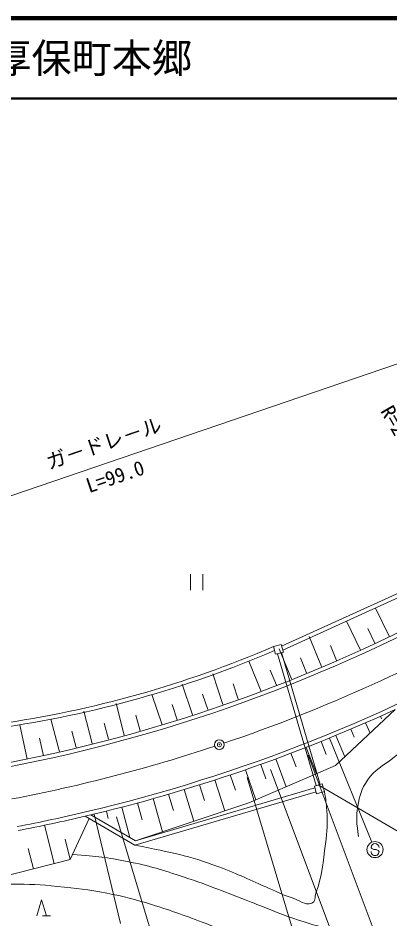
# Model space of a CAD drawing. Units: millimetres on the paper. Extents: x 40 to 680, y 20 to 380.
# Drawn here: x 428.4 to 474.7, y 267.8 to 380 of the extents above; entities that cross this region are included whole.
import ezdxf
from ezdxf.enums import TextEntityAlignment as Align

# ---------------------------------------------------------------- set-up
doc = ezdxf.new("R2010")
doc.units = ezdxf.units.MM
doc.header["$PDMODE"] = 32
doc.header["$PDSIZE"] = 0.5
for name, color, linetype, lineweight in [('M-BGD', 7, 'Continuous', 18), ('M-TTL', 2, 'Continuous', 140), ('M-TTL-LINE', 7, 'Continuous', 50)]:
    doc.layers.add(name, color=color, linetype=linetype, lineweight=lineweight)
doc.layers.add('M-TTL-TXT', color=7, linetype='Continuous')
doc.styles.add('ＭＳ ゴシック', font='')
doc.styles.get('ＭＳ ゴシック').set_extended_font_data('MS Gothic')

msp = doc.modelspace()

# ---------------------------------------------------------------- linework, layer by layer
at = {"layer": 'M-BGD'}
for p, q in [((393.948, 309.072), (485.716, 340.383)), ((449.851, 310.766), (449.851, 308.766)), ((451.351, 310.766), (451.351, 308.766)), ((480.908, 310.752), (461.181, 301.777)), ((480.913, 310.205), (461.323, 301.292)), ((474.57, 303.053), (472.856, 306.539)), ((471.004, 301.3), (469.237, 304.893)), ((466.148, 299.247), (464.613, 302.982)), ((472.8, 302.183), (471.917, 303.98)), ((461.111, 302.014), (460.151, 301.732)), ((461.393, 301.055), (461.111, 302.014)), ((468.015, 300.015), (467.247, 301.882)), ((460.433, 300.773), (460.151, 301.732)), ((461.393, 301.055), (460.433, 300.773)), ((465.497, 284.44), (460.673, 300.843)), ((462.404, 297.708), (460.863, 301.455)), ((465.977, 284.581), (461.153, 300.984)), ((458.647, 296.164), (457.102, 299.924)), ((464.277, 298.478), (463.507, 300.352)), ((460.527, 296.937), (459.754, 298.816)), ((453.875, 294.533), (452.595, 298.357)), ((450.073, 293.259), (448.802, 297.055)), ((455.787, 295.173), (455.147, 297.085)), ((446.298, 291.996), (445.037, 295.763)), ((451.97, 293.895), (451.335, 295.793)), ((441.586, 290.726), (440.558, 294.65)), ((448.182, 292.626), (447.551, 294.51)), ((437.601, 289.682), (436.551, 293.688)), ((443.549, 291.24), (443.034, 293.202)), ((467.89, 286.91), (475.301, 293.892)), ((473.473, 293.061), (473.614, 292.748)), ((429.487, 287.723), (428.602, 292.009)), ((433.533, 288.616), (432.461, 292.705)), ((439.604, 290.206), (439.079, 292.209)), ((471.637, 292.248), (472.197, 290.967)), ((435.577, 289.152), (435.042, 291.196)), ((467.941, 290.676), (469.048, 288)), ((469.793, 291.453), (470.21, 290.471)), ((431.516, 288.153), (431.043, 290.327)), ((466.081, 289.918), (466.73, 288.304)), ((467.133, 290.344), (472.429, 277.385)), ((462.34, 288.456), (462.981, 286.767)), ((464.214, 289.178), (465.501, 285.885)), ((460.459, 287.753), (461.741, 284.271)), ((464.467, 288.203), (474.584, 261.302)), ((456.676, 286.402), (457.973, 282.654)), ((457.1, 282.279), (467.89, 286.91)), ((458.571, 287.068), (459.215, 285.266)), ((459.787, 286.443), (469.904, 259.542)), ((452.868, 285.126), (454.115, 281.281)), ((454.775, 285.755), (455.416, 283.843)), ((456.894, 285.42), (465.081, 258.092)), ((442.983, 277.558), (465.328, 284.13)), ((449.035, 283.926), (450.228, 279.981)), ((450.955, 284.517), (451.563, 282.574)), ((465.257, 284.369), (466.217, 284.652)), ((465.539, 283.41), (465.257, 284.369)), ((493.619, 268.243), (465.737, 284.51)), ((466.499, 283.692), (466.217, 284.652)), ((442.919, 277.018), (465.469, 283.65)), ((445.18, 282.801), (446.338, 278.68)), ((447.11, 283.354), (447.697, 281.342)), ((465.539, 283.41), (466.499, 283.692)), ((441.303, 281.752), (442.289, 277.959)), ((442.983, 277.558), (457.1, 282.279)), ((443.244, 282.267), (443.817, 280.148)), ((442.919, 277.018), (436.697, 280.611)), ((442.983, 277.558), (437.406, 280.78)), ((437.841, 280.884), (441.126, 267.275)), ((439.356, 281.256), (439.59, 280.32)), ((440.609, 280.542), (448.796, 253.213)), ((432.863, 274.725), (431.657, 279.492)), ((437.197, 280.323), (434.87, 275.233)), ((434.87, 275.233), (434.232, 277.753)), ((430.267, 274.068), (429.629, 276.588)), ((472.412, 276.599), (472.312, 276.717)), ((472.657, 276.46), (472.412, 276.599)), ((472.957, 276.458), (472.657, 276.46)), ((473.202, 276.346), (472.957, 276.458)), ((473.308, 276.21), (473.202, 276.346)), ((434.87, 275.233), (415.952, 270.446)), ((430.698, 268.194), (431.298, 270.194)), ((431.298, 270.194), (431.898, 268.194)), ((431.398, 268.194), (432.398, 268.194))]:
    msp.add_line(p, q, dxfattribs=at)
for centre, radius in [((453.427, 289.522), 0.6), ((472.807, 276.459), 1)]:
    msp.add_circle(centre, radius, dxfattribs=at)
for centre, radius, start, end in [((389.97, 479.188), 195.5, 280.84612, 300.01356), ((389.97, 479.188), 196, 280.84612, 300.01356), ((389.97, 479.188), 200, 288.67068, 300.01356), ((389.97, 479.188), 203.5, 283.29703, 300.01356), ((406.937, 425.332), 134.571, 278.06504, 293.30503), ((406.937, 425.332), 135.071, 278.06504, 293.26787), ((389.97, 479.188), 204, 283.24125, 294.72669), ((389.97, 479.188), 200, 280.84612, 288.32691), ((389.97, 479.188), 203.5, 280.84612, 283.29703), ((389.97, 479.188), 204, 280.84612, 283.24125), ((472.812, 276.713), 0.5, 359.55488, 179.55488), ((472.808, 276.213), 0.5, 179.55488, 359.55488)]:
    msp.add_arc(centre, radius, start, end, dxfattribs=at)
for points, knots in [([(470.757, 278.111), (470.527, 279.736), (470.411, 280.422), (470.671, 281.866), (470.911, 283.194), (471.103, 283.995), (471.866, 285.108), (472.787, 286.454), (473.752, 286.818), (475.023, 287.839), (476.495, 289.02), (477.331, 289.683), (478.949, 290.655), (481.542, 292.214), (483.203, 292.707), (485.861, 294.154), (487.738, 295.176), (488.806, 295.739), (490.554, 296.97), (492.47, 298.319), (493.107, 298.932), (495.146, 300.83)], [0, 0, 0, 0, 1, 1, 1, 2, 2, 2, 3, 3, 3, 4, 4, 4, 5, 5, 5, 6, 6, 6, 7, 7, 7, 7]), ([(442.919, 277.018), (447.823, 276.001), (449.396, 275.78), (453.34, 274.323), (455.852, 273.395), (457.173, 272.659), (459.643, 271.622), (460.76, 271.153), (461.353, 270.8), (462.508, 270.435), (463.44, 270.14), (464.014, 269.492), (464.923, 269.78), (465.423, 269.938), (465.285, 270.539), (465.455, 271.049), (466.229, 273.366), (466.338, 274.765), (466.642, 277.189), (466.843, 278.792), (466.929, 279.711), (466.806, 281.322), (466.734, 282.253), (466.7, 282.604), (466.499, 283.692)], [0, 0, 0, 0, 1, 1, 1, 2, 2, 2, 3, 3, 3, 4, 4, 4, 5, 5, 5, 6, 6, 6, 7, 7, 7, 8, 8, 8, 8]), ([(435.159, 275.865), (438.362, 275.591), (439.345, 275.496), (441.981, 274.975), (444.781, 274.42), (446.316, 273.928), (449.027, 273.037), (452.33, 271.952), (454.115, 271.158), (457.365, 269.925), (459.456, 269.131), (460.589, 268.583), (462.708, 267.87), (465.118, 267.059), (466.5, 266.676), (468.991, 266.167), (471.151, 265.726), (471.93, 265.62), (474.57, 265.312)], [0, 0, 0, 0, 1, 1, 1, 2, 2, 2, 3, 3, 3, 4, 4, 4, 5, 5, 5, 6, 6, 6, 6]), ([(464.402, 261.564), (462.851, 262.57), (462.358, 262.859), (460.98, 263.564), (459.124, 264.515), (457.966, 264.79), (456.031, 265.565), (454.369, 266.231), (453.444, 266.622), (451.767, 267.25), (449.136, 268.235), (447.66, 268.791), (444.975, 269.619), (442.826, 270.281), (441.6, 270.596), (439.395, 271.04), (437.034, 271.516), (435.683, 271.64), (433.287, 271.883), (431.075, 272.107), (429.825, 272.157), (427.602, 272.146), (423.003, 272.123), (421.254, 271.553), (415.952, 270.446)], [0, 0, 0, 0, 1, 1, 1, 2, 2, 2, 3, 3, 3, 4, 4, 4, 5, 5, 5, 6, 6, 6, 7, 7, 7, 8, 8, 8, 8])]:
    msp.add_open_spline(points, degree=3, knots=knots, dxfattribs=at)
msp.add_point((453.427, 289.522), dxfattribs=at)
at = {"layer": 'M-TTL'}
msp.add_line((680, 380), (40, 380), dxfattribs=at)
at = {"layer": 'M-TTL-LINE'}
msp.add_line((40, 370), (680, 370), dxfattribs=at)

# ---------------------------------------------------------------- texts
at = {"layer": 'M-BGD', "style": 'ＭＳ ゴシック'}
msp.add_text('R=200', height=1.833, rotation=300.014, dxfattribs=at).set_placement((475.005, 331.984), align=Align.TOP_LEFT)
msp.add_text('ガ－ドレ－ル', height=1.833, rotation=18.84, dxfattribs=at).set_placement((439.509, 325.674), align=Align.BOTTOM_CENTER)
msp.add_text('L=99.0', height=1.833, rotation=18.84, dxfattribs=at).set_placement((440.155, 323.781), align=Align.TOP_CENTER)
at = {"layer": 'M-TTL-TXT', "style": 'ＭＳ ゴシック'}
msp.add_text('美祢市西厚保町本郷', height=3.666, dxfattribs=at).set_placement((405.024, 375), align=Align.MIDDLE_LEFT)

doc.saveas('drawing.dxf')
